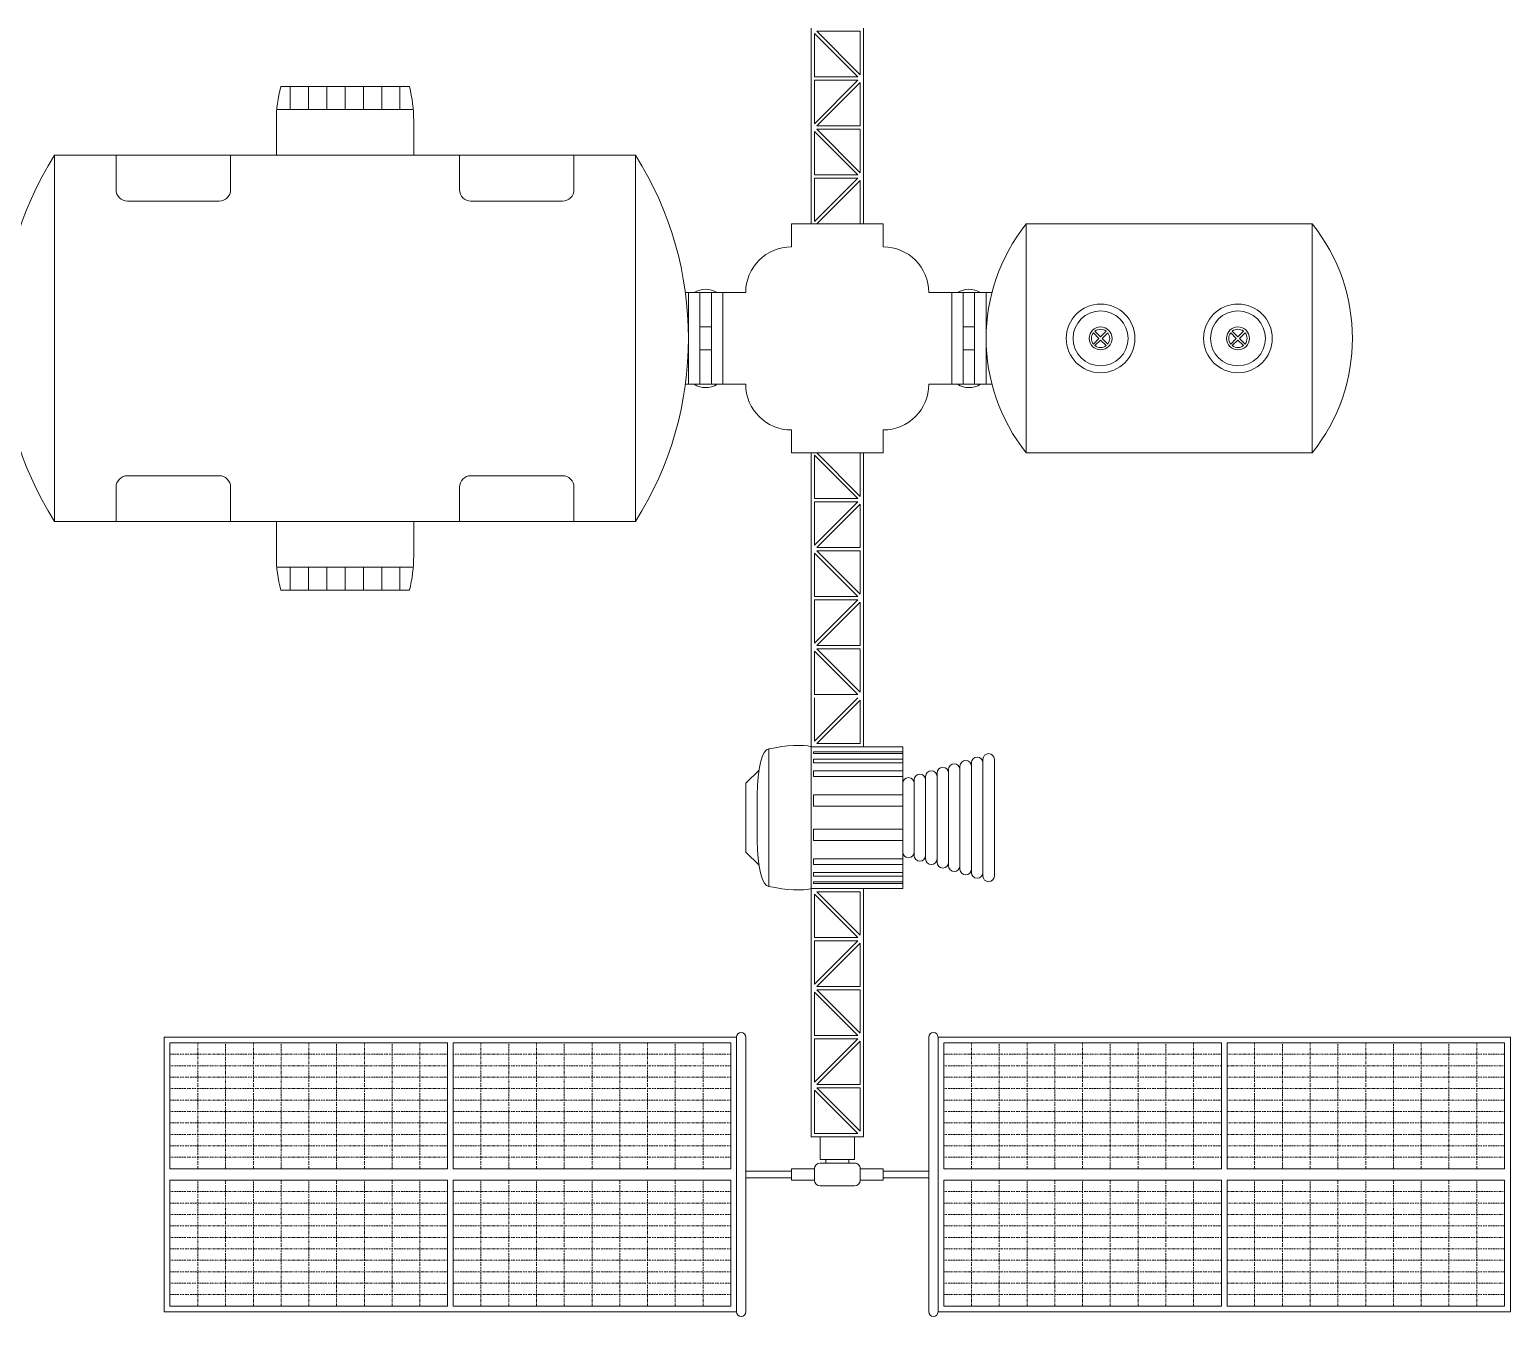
# Model space of a CAD drawing. Header units: millimetres. Extents: x -890 to 1369, y -178 to 677.
# Drawn here: x 722 to 1369, y -178 to 384 of the extents above; entities that cross this region are included whole.
import ezdxf

# ---------------------------------------------------------------- set-up
doc = ezdxf.new("R2010")
doc.units = ezdxf.units.MM
doc.linetypes.add('DASHDOT', pattern=[1, 0.5, -0.25, 0, -0.25])

msp = doc.modelspace()

# ---------------------------------------------------------------- linework, layer by layer
at = {"lineweight": 5}
for p, q in [((1063.604390011604, 385.1852845518108), (1063.604390011604, 383.7852845518108)), ((1063.604390011604, 383.7852845518108), (1063.604390011604, 363.7852845518108)), ((1065.004390011604, 382.7852845518109), (1065.004390011604, 363.7852845518108)), ((1065.004390011604, 382.7852845518108), (1084.004390011604, 363.7852845518108)), ((1066.004390011604, 383.7852845518108), (1085.004390011604, 364.7852845518108)), ((1066.004390011604, 383.7852845518108), (1085.004390011604, 383.7852845518108)), ((1085.004390011604, 364.7852845518109), (1085.004390011604, 383.7852845518108)), ((1086.404390011604, 383.7852845518108), (1086.404390011604, 385.1852845518108)), ((1086.404390011604, 363.7852845518108), (1086.404390011604, 383.7852845518108)), ((1063.604390011604, 362.3852845518109), (1063.604390011604, 363.7852845518108)), ((1063.604390011604, 362.3852845518109), (1063.604390011604, 363.7852845518108)), ((1063.604390011604, 342.3852845518108), (1063.604390011604, 362.3852845518109)), ((1065.004390011604, 363.7852845518108), (1084.004390011604, 363.7852845518108)), ((1065.004390011604, 343.3852845518107), (1065.004390011604, 362.3852845518108)), ((1065.004390011604, 362.3852845518108), (1084.004390011604, 362.3852845518108)), ((1065.004390011604, 343.3852845518108), (1084.004390011604, 362.3852845518108)), ((1086.404390011604, 363.7852845518108), (1086.404390011604, 342.3852845518108)), ((1086.404390011604, 363.7852845518108), (1086.404390011604, 342.3852845518109)), ((836.0043900116043, 359.5852845518109), (836.0043900116043, 349.5852845518109)), ((844.0043900116043, 349.5852845518109), (844.0043900116043, 359.5852845518109)), ((852.0043900116043, 359.5852845518109), (852.0043900116043, 349.5852845518109)), ((860.0043900116043, 359.5852845518109), (860.0043900116043, 349.5852845518109)), ((868.0043900116043, 359.5852845518109), (868.0043900116043, 349.5852845518109)), ((876.0043900116043, 349.5852845518109), (876.0043900116043, 359.5852845518108)), ((884.0043900116043, 359.5852845518108), (884.0043900116043, 349.5852845518109)), ((1066.004390011604, 342.3852845518108), (1085.004390011604, 361.3852845518108)), ((1085.004390011604, 361.3852845518107), (1085.004390011604, 342.3852845518108)), ((1063.604390011604, 342.3852845518108), (1063.604390011604, 340.9852845518108)), ((1063.604390011604, 340.9852845518108), (1063.604390011604, 320.9852845518108)), ((1065.004390011604, 339.9852845518109), (1065.004390011604, 320.9852845518108)), ((1065.004390011604, 339.9852845518108), (1084.004390011604, 320.9852845518108)), ((1085.004390011604, 342.3852845518108), (1066.004390011604, 342.3852845518108)), ((1066.004390011604, 340.9852845518108), (1085.004390011604, 321.9852845518108)), ((1066.004390011604, 340.9852845518108), (1085.004390011604, 340.9852845518108)), ((1085.004390011604, 321.9852845518109), (1085.004390011604, 340.9852845518108)), ((1086.404390011604, 340.9852845518108), (1086.404390011604, 342.3852845518108)), ((1086.404390011604, 320.9852845518108), (1086.404390011604, 340.9852845518108)), ((1063.604390011604, 319.5852845518108), (1063.604390011604, 320.9852845518108)), ((1063.604390011604, 299.5852845518108), (1063.604390011604, 319.5852845518108)), ((1065.004390011604, 320.9852845518108), (1084.004390011604, 320.9852845518108)), ((1065.004390011604, 300.5852845518107), (1065.004390011604, 319.5852845518108)), ((1065.004390011604, 319.5852845518108), (1084.004390011604, 319.5852845518108)), ((1065.004390011604, 300.5852845518108), (1084.004390011604, 319.5852845518108)), ((1066.004390011604, 299.5852845518108), (1085.004390011604, 318.5852845518108)), ((1085.004390011604, 318.5852845518107), (1085.004390011604, 299.5852845518108)), ((1086.404390011604, 320.9852845518108), (1086.404390011604, 299.5852845518108)), ((1190.004390011604, 250.2923913329975), (1187.551700362117, 252.7450809824846)), ((1190.004390011604, 250.2923913329975), (1192.457079661091, 252.7450809824848)), ((1250.004390011604, 250.2923913329975), (1247.551700362117, 252.7450809824846)), ((1250.004390011604, 250.2923913329975), (1252.457079661091, 252.7450809824848)), ((1186.84459358093, 252.0379742012981), (1189.297283230418, 249.5852845518109)), ((1186.84459358093, 247.1325949023237), (1189.297283230418, 249.5852845518109)), ((1190.004390011604, 248.8781777706243), (1187.551700362117, 246.4254881211372)), ((1190.004390011604, 248.8781777706243), (1192.457079661091, 246.4254881211372)), ((1193.164186442278, 252.0379742012982), (1190.711496792791, 249.5852845518109)), ((1193.164186442278, 247.1325949023239), (1190.711496792791, 249.5852845518109)), ((1246.84459358093, 252.0379742012981), (1249.297283230418, 249.5852845518109)), ((1246.84459358093, 247.1325949023237), (1249.297283230418, 249.5852845518109)), ((1250.004390011604, 248.8781777706243), (1247.551700362117, 246.4254881211372)), ((1250.004390011604, 248.8781777706243), (1252.457079661091, 246.4254881211372)), ((1253.164186442278, 252.0379742012982), (1250.711496792791, 249.5852845518109)), ((1253.164186442278, 247.1325949023239), (1250.711496792791, 249.5852845518109)), ((1063.604390011604, 199.585284551811), (1063.604390011604, 179.585284551811)), ((1065.004390011604, 198.5852845518111), (1065.004390011604, 179.585284551811)), ((1065.004390011604, 198.585284551811), (1084.004390011604, 179.585284551811)), ((1066.004390011604, 199.585284551811), (1085.004390011604, 180.585284551811)), ((1085.004390011604, 180.5852845518111), (1085.004390011604, 199.585284551811)), ((1086.404390011604, 178.185284551811), (1086.404390011604, 199.585284551811)), ((1063.604390011604, 179.585284551811), (1063.604390011604, 178.185284551811)), ((1063.604390011604, 158.185284551811), (1063.604390011604, 178.185284551811)), ((1065.004390011604, 179.585284551811), (1084.004390011604, 179.585284551811)), ((1065.004390011604, 159.1852845518109), (1065.004390011604, 178.185284551811)), ((1065.004390011604, 159.185284551811), (1084.004390011604, 178.185284551811)), ((1065.004390011604, 178.185284551811), (1084.004390011604, 178.185284551811)), ((1066.004390011604, 158.185284551811), (1085.004390011604, 177.185284551811)), ((1085.004390011604, 177.1852845518109), (1085.004390011604, 158.185284551811)), ((1086.404390011604, 178.185284551811), (1086.404390011604, 158.185284551811)), ((1063.604390011604, 156.785284551811), (1063.604390011604, 158.185284551811)), ((1063.604390011604, 156.785284551811), (1063.604390011604, 136.7852845518109)), ((1065.004390011604, 155.7852845518111), (1065.004390011604, 136.785284551811)), ((1065.004390011604, 155.785284551811), (1084.004390011604, 136.785284551811)), ((1066.004390011604, 158.185284551811), (1085.004390011604, 158.185284551811)), ((1085.004390011604, 156.785284551811), (1066.004390011604, 156.785284551811)), ((1066.004390011604, 156.785284551811), (1085.004390011604, 137.785284551811)), ((1085.004390011604, 137.7852845518111), (1085.004390011604, 156.785284551811)), ((1086.404390011604, 158.185284551811), (1086.404390011604, 156.785284551811)), ((1086.404390011604, 135.385284551811), (1086.404390011604, 156.785284551811)), ((1086.404390011604, 135.385284551811), (1086.404390011604, 156.7852845518109)), ((836.0043900116043, 139.5852845518109), (836.0043900116043, 149.5852845518109)), ((844.0043900116043, 149.5852845518109), (844.0043900116043, 139.5852845518109)), ((852.0043900116043, 139.5852845518109), (852.0043900116043, 149.5852845518109)), ((860.0043900116043, 139.5852845518109), (860.0043900116043, 149.5852845518109)), ((868.0043900116043, 139.5852845518109), (868.0043900116043, 149.5852845518109)), ((876.0043900116043, 149.5852845518109), (876.0043900116043, 139.585284551811)), ((884.0043900116043, 139.585284551811), (884.0043900116043, 149.5852845518109)), ((1063.604390011604, 136.7852845518109), (1063.604390011604, 135.385284551811)), ((1063.604390011604, 136.7852845518109), (1063.604390011604, 135.385284551811)), ((1065.004390011604, 136.785284551811), (1084.004390011604, 136.785284551811)), ((1063.604390011604, 115.385284551811), (1063.604390011604, 135.385284551811)), ((1065.004390011604, 116.3852845518109), (1065.004390011604, 135.385284551811)), ((1065.004390011604, 116.385284551811), (1084.004390011604, 135.385284551811)), ((1065.004390011604, 135.385284551811), (1084.004390011604, 135.385284551811)), ((1066.004390011604, 115.385284551811), (1085.004390011604, 134.385284551811)), ((1085.004390011604, 134.3852845518109), (1085.004390011604, 115.385284551811)), ((1086.404390011604, 135.385284551811), (1086.404390011604, 115.385284551811)), ((1063.604390011604, 113.985284551811), (1063.604390011604, 115.385284551811)), ((1063.604390011604, 113.985284551811), (1063.604390011604, 93.98528455181093)), ((1065.004390011604, 112.9852845518111), (1065.004390011604, 93.98528455181099)), ((1065.004390011604, 112.985284551811), (1084.004390011604, 93.98528455181099)), ((1066.004390011604, 115.385284551811), (1085.004390011604, 115.385284551811)), ((1085.004390011604, 113.985284551811), (1066.004390011604, 113.985284551811)), ((1066.004390011604, 113.985284551811), (1085.004390011604, 94.98528455181099)), ((1085.004390011604, 94.9852845518111), (1085.004390011604, 113.985284551811)), ((1086.404390011604, 115.385284551811), (1086.404390011604, 113.985284551811)), ((1086.404390011604, 92.58528455181101), (1086.404390011604, 113.985284551811)), ((1086.404390011604, 92.58528455181096), (1086.404390011604, 113.9852845518109)), ((1063.604390011604, 72.58528455181096), (1063.604390011604, 93.98528455181093)), ((1065.004390011604, 93.98528455181099), (1084.004390011604, 93.98528455181099)), ((1065.004390011604, 73.58528455181084), (1065.004390011604, 92.58528455181096)), ((1065.004390011604, 73.58528455181096), (1084.004390011604, 92.58528455181096)), ((1066.004390011604, 72.58528455181096), (1085.004390011604, 91.58528455181096)), ((1085.004390011604, 91.58528455181084), (1085.004390011604, 72.58528455181096)), ((1086.404390011604, 92.58528455181096), (1086.404390011604, 72.58528455181096)), ((1063.604390011604, 72.58528455181096), (1063.604390011604, 71.18528455181098)), ((1066.004390011604, 72.58528455181096), (1085.004390011604, 72.58528455181096)), ((1086.404390011604, 71.18528455181104), (1086.404390011604, 72.58528455181096)), ((1063.604390011604, 7.834969440965381), (1063.604390011604, 9.234969440965358)), ((1063.604390011604, 7.834969440965381), (1063.604390011604, -13.5650305590346)), ((1065.004390011604, 6.834969440965494), (1065.004390011604, -12.16503055903462)), ((1065.004390011604, 6.834969440965381), (1084.004390011604, -12.16503055903462)), ((1066.004390011604, 7.834969440965381), (1085.004390011604, -11.16503055903462)), ((1066.004390011604, 7.834969440965381), (1085.004390011604, 7.834969440965381)), ((1085.004390011604, -11.16503055903451), (1085.004390011604, 7.834969440965381)), ((1086.404390011604, 9.234969440965301), (1086.404390011604, 7.834969440965381)), ((1086.404390011604, -12.16503055903462), (1086.404390011604, 7.834969440965381)), ((1065.004390011604, -12.16503055903462), (1084.004390011604, -12.16503055903462)), ((1086.404390011604, -12.16503055903468), (1086.404390011604, -33.56503055903471)), ((1086.404390011604, -12.16503055903462), (1086.404390011604, -33.5650305590346)), ((1063.604390011604, -33.56503055903471), (1063.604390011604, -13.5650305590346)), ((1065.004390011604, -32.56503055903471), (1065.004390011604, -13.56503055903471)), ((1065.004390011604, -13.56503055903471), (1084.004390011604, -13.56503055903471)), ((1065.004390011604, -32.56503055903471), (1084.004390011604, -13.56503055903471)), ((1066.004390011604, -33.56503055903471), (1085.004390011604, -14.56503055903471)), ((1085.004390011604, -14.56503055903471), (1085.004390011604, -33.56503055903471)), ((1063.604390011604, -33.56503055903471), (1063.604390011604, -34.96503055903457)), ((1063.604390011604, -34.96503055903457), (1063.604390011604, -54.96503055903457)), ((1065.004390011604, -35.96503055903457), (1065.004390011604, -54.96503055903457)), ((1065.004390011604, -35.96503055903457), (1084.004390011604, -54.96503055903457)), ((1085.004390011604, -33.56503055903471), (1066.004390011604, -33.56503055903471)), ((1066.004390011604, -34.96503055903457), (1085.004390011604, -53.96503055903457)), ((1066.004390011604, -34.96503055903457), (1085.004390011604, -34.96503055903457)), ((1085.004390011604, -53.96503055903457), (1085.004390011604, -34.96503055903457)), ((1086.404390011604, -34.96503055903457), (1086.404390011604, -33.56503055903471)), ((1086.404390011604, -54.96503055903457), (1086.404390011604, -34.96503055903457)), ((1063.604390011604, -56.36503055903466), (1063.604390011604, -54.96503055903457)), ((1063.604390011604, -56.36503055903466), (1063.604390011604, -54.96503055903457)), ((1063.604390011604, -76.36503055903466), (1063.604390011604, -56.36503055903466)), ((1065.004390011604, -54.96503055903457), (1084.004390011604, -54.96503055903457)), ((1065.004390011604, -75.36503055903478), (1065.004390011604, -56.36503055903466)), ((1065.004390011604, -56.36503055903466), (1084.004390011604, -56.36503055903466)), ((1065.004390011604, -75.36503055903466), (1084.004390011604, -56.36503055903466)), ((1066.004390011604, -76.36503055903466), (1085.004390011604, -57.36503055903466)), ((1085.004390011604, -57.36503055903478), (1085.004390011604, -76.36503055903466)), ((1086.404390011604, -54.96503055903469), (1086.404390011604, -76.36503055903466)), ((1086.404390011604, -54.96503055903457), (1086.404390011604, -76.36503055903466)), ((1063.604390011604, -76.36503055903466), (1063.604390011604, -77.76503055903464)), ((1085.004390011604, -76.36503055903466), (1066.004390011604, -76.36503055903466)), ((1086.404390011604, -77.76503055903464), (1086.404390011604, -76.36503055903466)), ((1063.604390011604, -77.76503055903464), (1063.604390011604, -97.76503055903464)), ((1065.004390011604, -78.76503055903453), (1065.004390011604, -97.76503055903464)), ((1065.004390011604, -78.76503055903464), (1084.004390011604, -97.76503055903464)), ((1066.004390011604, -77.76503055903464), (1085.004390011604, -96.76503055903464)), ((1066.004390011604, -77.76503055903464), (1085.004390011604, -77.76503055903464)), ((1085.004390011604, -96.76503055903453), (1085.004390011604, -77.76503055903464)), ((1086.404390011604, -97.76503055903464), (1086.404390011604, -77.76503055903464)), ((1063.604390011604, -97.76503055903464), (1063.604390011604, -99.16503055903462)), ((1063.604390011604, -99.16503055903462), (1086.404390011604, -99.16503055903462)), ((1065.004390011604, -97.76503055903464), (1084.004390011604, -97.76503055903464)), ((1086.404390011604, -99.16503055903462), (1086.404390011604, -97.76503055903464))]:
    msp.add_line(p, q, dxfattribs=at)
at = {"lineweight": 13}
for p, q in [((831.909639818493, 359.5852845518109), (888.0991402047156, 359.5852845518108)), ((889.7956937271113, 349.5852845518109), (830.2130862960973, 349.5852845518109)), ((830.0043900116043, 329.5852845518109), (830.0043900116043, 344.5852845518109)), ((890.0043900116043, 344.5852845518109), (890.0043900116043, 329.5852845518109)), ((733.1186146071091, 329.5852845518109), (986.8901654160995, 329.5852845518109)), ((733.1186146071091, 329.5852845518109), (733.1186146071091, 169.5852845518109)), ((830.0043900116043, 329.5852845518109), (810.0043900116043, 329.5852845518109)), ((986.8901654160995, 329.5852845518109), (986.8901654160995, 169.5852845518109)), ((1055.004390011604, 289.5852845518109), (1055.004390011604, 299.5852845518109)), ((1055.004390011604, 299.5852845518109), (1095.004390011604, 299.5852845518109)), ((1095.004390011604, 299.5852845518109), (1095.004390011604, 289.5852845518109)), ((1157.55441002762, 299.5852845518109), (1282.454369995588, 299.5852845518109)), ((1157.55441002762, 299.5852845518109), (1157.55441002762, 199.5852845518109)), ((1282.454369995588, 299.585284551811), (1282.454369995588, 199.5852845518109)), ((1015.004390011604, 269.5852845518109), (1008.665077484789, 269.5852845518109)), ((1025.004390011604, 269.5852845518109), (1020.004390011604, 269.5852845518109)), ((1020.004390011604, 269.5852845518109), (1020.004390011604, 229.5852845518109)), ((1025.004390011604, 229.5852845518109), (1025.004390011604, 269.5852845518109)), ((1025.004390011604, 269.5852845518109), (1035.004390011604, 269.5852845518109)), ((1125.004390011604, 269.5852845518109), (1115.004390011604, 269.5852845518109)), ((1125.004390011604, 229.5852845518109), (1125.004390011604, 269.5852845518109)), ((1125.004390011604, 269.5852845518109), (1130.004390011604, 269.5852845518109)), ((1130.004390011604, 269.5852845518109), (1130.004390011604, 229.5852845518109)), ((1135.004390011604, 269.5852845518109), (1140.004390011604, 269.5852845518109)), ((1140.004390011604, 269.5852845518109), (1142.544723087456, 269.5852845518109)), ((1015.004390011604, 254.5852845518109), (1015.004390011604, 244.5852845518109)), ((1135.004390011604, 254.5852845518109), (1135.004390011604, 244.5852845518109)), ((1015.004390011604, 229.5852845518109), (1008.665077484789, 229.5852845518109)), ((1020.004390011604, 229.5852845518109), (1025.004390011604, 229.5852845518109)), ((1025.004390011604, 229.5852845518109), (1035.004390011604, 229.5852845518109)), ((1125.004390011604, 229.5852845518109), (1115.004390011604, 229.5852845518109)), ((1130.004390011604, 229.5852845518109), (1125.004390011604, 229.5852845518109)), ((1135.004390011604, 229.5852845518109), (1140.004390011604, 229.5852845518108)), ((1140.004390011604, 229.5852845518109), (1142.544723087456, 229.5852845518109)), ((1055.004390011604, 199.5852845518109), (1055.004390011604, 209.5852845518109)), ((1095.004390011604, 209.5852845518109), (1095.004390011604, 199.5852845518109)), ((1055.004390011604, 199.5852845518109), (1095.004390011604, 199.5852845518109)), ((1282.454369995588, 199.5852845518109), (1157.55441002762, 199.5852845518109)), ((733.1186146071091, 169.5852845518109), (986.8901654160995, 169.5852845518109)), ((830.0043900116043, 169.5852845518109), (830.0043900116043, 154.5852845518109)), ((890.0043900116043, 154.5852845518109), (890.0043900116043, 169.5852845518109)), ((889.7956937271113, 149.5852845518109), (830.2130862960973, 149.5852845518109)), ((831.909639818493, 139.5852845518109), (888.0991402047156, 139.585284551811)), ((1063.604390011604, 71.18528455181098), (1086.404390011604, 71.18528455181104)), ((1063.604390011604, 9.234969440965472), (1063.604390011604, 71.18528455181098)), ((1045.055830290103, 10.2101269963884), (1045.055830290103, 70.21012699638806)), ((1138.604390011604, 65.71012699638823), (1138.604390011604, 64.21012699638823)), ((1143.604390011604, 14.71012699638823), (1143.604390011604, 65.71012699638823)), ((1035.055830290103, 55.21012699638817), (1040.829123123241, 60.89465526906343)), ((1113.604390011604, 56.71012699638823), (1113.604390011604, 58.21012699638823)), ((1118.604390011604, 58.21012699638823), (1118.604390011604, 59.71012699638823)), ((1118.604390011604, 22.21012699638823), (1118.604390011604, 58.21012699638823)), ((1123.604390011604, 61.21012699638823), (1123.604390011604, 59.71012699638823)), ((1123.604390011604, 20.71012699638823), (1123.604390011604, 59.71012699638823)), ((1128.604390011604, 61.21012699638823), (1128.604390011604, 62.71012699638823)), ((1128.604390011604, 19.21012699638823), (1128.604390011604, 61.21012699638823)), ((1133.604390011604, 62.71012699638823), (1133.604390011604, 64.21012699638823)), ((1133.604390011604, 17.71012699638823), (1133.604390011604, 62.71012699638823)), ((1138.604390011604, 16.21012699638823), (1138.604390011604, 64.21012699638823)), ((1035.055830290103, 40.21012699638817), (1035.055830290103, 55.21012699638817)), ((1108.604390011604, 55.21012699638823), (1108.604390011604, 56.71012699638823)), ((1108.604390011604, 25.21012699638823), (1108.604390011604, 55.21012699638823)), ((1113.604390011604, 23.71012699638823), (1113.604390011604, 56.71012699638823)), ((1040.055830290103, 50.21012699638817), (1040.055830290103, 40.21012699638817)), ((1035.055830290103, 40.21012699638817), (1035.055830290103, 25.21012699638817)), ((1040.055830290103, 30.21012699638828), (1040.055830290103, 40.21012699638817)), ((1035.055830290103, 25.21012699638817), (1040.829123123241, 19.52559872371302)), ((1108.604390011604, 25.21012699638823), (1108.604390011604, 23.71012699638823)), ((1113.604390011604, 23.71012699638823), (1113.604390011604, 22.21012699638823)), ((1118.604390011604, 22.21012699638823), (1118.604390011604, 20.71012699638823)), ((1123.604390011604, 19.21012699638823), (1123.604390011604, 20.71012699638823)), ((1128.604390011604, 19.21012699638823), (1128.604390011604, 17.71012699638823)), ((1133.604390011604, 17.71012699638823), (1133.604390011604, 16.21012699638823)), ((1138.604390011604, 14.71012699638823), (1138.604390011604, 16.21012699638823)), ((1031.004390011604, -55.66503055903462), (1031.004390011604, -175.6650305590346)), ((1035.004390011604, -114.1650305590346), (1035.004390011604, -55.66503055903462)), ((1115.004390011604, -114.1650305590346), (1115.004390011604, -55.66503055903462)), ((1119.004390011604, -55.66503055903462), (1119.004390011604, -175.6650305590346)), ((1067.504390011604, -109.1650305590346), (1067.504390011604, -99.16503055903462)), ((1082.504390011604, -99.16503055903462), (1082.504390011604, -109.1650305590346)), ((1082.504390011604, -109.1650305590346), (1067.504390011604, -109.1650305590346)), ((1070.004390011604, -110.6650305590346), (1070.004390011604, -109.1650305590346)), ((1080.004390011604, -109.1650305590346), (1080.004390011604, -110.6650305590346)), ((1035.004390011604, -117.1650305590346), (1035.004390011604, -114.1650305590346)), ((1035.004390011604, -114.1650305590346), (1055.004390011604, -114.1650305590346)), ((1055.004390011604, -118.1650305590346), (1055.004390011604, -113.1650305590347)), ((1055.004390011604, -113.1650305590347), (1065.004390011604, -113.1650305590347)), ((1065.004390011604, -113.1650305590346), (1065.004390011604, -118.1650305590346)), ((1070.004390011604, -110.6650305590346), (1067.504390011604, -110.6650305590346)), ((1080.004390011604, -110.6650305590346), (1070.004390011604, -110.6650305590346)), ((1080.004390011604, -110.6650305590346), (1082.504390011604, -110.6650305590346)), ((1085.004390011604, -113.1650305590346), (1085.004390011604, -118.1650305590346)), ((1095.004390011604, -113.1650305590347), (1085.004390011604, -113.1650305590347)), ((1095.004390011604, -118.1650305590346), (1095.004390011604, -113.1650305590347)), ((1115.004390011604, -114.1650305590346), (1095.004390011604, -114.1650305590346)), ((1115.004390011604, -117.1650305590346), (1115.004390011604, -114.1650305590346)), ((1055.004390011604, -117.1650305590346), (1035.004390011604, -117.1650305590346)), ((1035.004390011604, -175.6650305590346), (1035.004390011604, -117.1650305590346)), ((1055.004390011604, -118.1650305590346), (1055.004390011604, -117.1650305590346)), ((1065.004390011604, -118.1650305590346), (1055.004390011604, -118.1650305590346)), ((1067.504390011604, -120.6650305590346), (1075.004390011604, -120.6650305590345)), ((1082.504390011604, -120.6650305590346), (1075.004390011604, -120.6650305590345)), ((1085.004390011604, -118.1650305590346), (1095.004390011604, -118.1650305590346)), ((1095.004390011604, -118.1650305590346), (1095.004390011604, -117.1650305590346)), ((1095.004390011604, -117.1650305590346), (1115.004390011604, -117.1650305590346)), ((1115.004390011604, -175.6650305590346), (1115.004390011604, -117.1650305590346))]:
    msp.add_line(p, q, dxfattribs=at)
at = {"lineweight": 9}
for p, q in [((760.0043900116043, 314.5852845518109), (760.0043900116043, 329.5852845518109)), ((810.0043900116043, 329.5852845518109), (810.0043900116043, 314.5852845518109)), ((910.0043900116043, 329.5852845518109), (910.0043900116043, 314.5852845518109)), ((960.0043900116043, 314.5852845518109), (960.0043900116043, 329.5852845518109)), ((805.0043900116043, 309.5852845518109), (765.0043900116043, 309.5852845518109)), ((915.0043900116043, 309.5852845518109), (955.0043900116043, 309.5852845518109)), ((805.0043900116043, 189.5852845518109), (765.0043900116043, 189.5852845518109)), ((915.0043900116043, 189.5852845518109), (955.0043900116043, 189.5852845518109)), ((760.0043900116043, 184.5852845518109), (760.0043900116043, 169.5852845518109)), ((810.0043900116043, 169.5852845518109), (810.0043900116043, 184.5852845518109)), ((910.0043900116043, 169.5852845518109), (910.0043900116043, 184.5852845518109)), ((960.0043900116043, 184.5852845518109), (960.0043900116043, 169.5852845518109))]:
    msp.add_line(p, q, dxfattribs=at)
at = {"linetype": 'DASHDOT', "lineweight": 5}
for p, q in [((795.7093162201518, -58.16503055903462), (795.7093162201518, -113.1650305590346)), ((807.8343162201518, -113.1650305590346), (807.8343162201518, -58.16503055903462)), ((819.9593162201518, -58.16503055903462), (819.9593162201518, -113.1650305590346)), ((832.0843162201518, -113.1650305590346), (832.0843162201518, -58.16503055903462)), ((844.2093162201518, -58.16503055903462), (844.2093162201518, -113.1650305590346)), ((856.3343162201518, -113.1650305590346), (856.3343162201518, -58.16503055903462)), ((868.4593162201518, -58.16503055903462), (868.4593162201518, -113.1650305590346)), ((880.5843162201518, -113.1650305590346), (880.5843162201518, -58.16503055903462)), ((892.7093162201518, -58.16503055903462), (892.7093162201518, -113.1650305590346)), ((919.3793900116043, -58.16503055903462), (919.3793900116043, -113.1650305590346)), ((931.5043900116043, -113.1650305590346), (931.5043900116043, -58.16503055903462)), ((943.6293900116043, -58.16503055903462), (943.6293900116043, -113.1650305590346)), ((955.7543900116043, -113.1650305590346), (955.7543900116043, -58.16503055903462)), ((967.8793900116043, -58.16503055903462), (967.8793900116043, -113.1650305590346)), ((980.0043900116043, -113.1650305590346), (980.0043900116043, -58.16503055903462)), ((992.1293900116043, -58.16503055903462), (992.1293900116043, -113.1650305590346)), ((1004.254390011604, -113.1650305590346), (1004.254390011604, -58.16503055903462)), ((1016.379390011604, -58.16503055903462), (1016.379390011604, -113.1650305590346)), ((1133.629390011604, -58.16503055903462), (1133.629390011604, -113.1650305590346)), ((1145.754390011604, -113.1650305590346), (1145.754390011604, -58.16503055903462)), ((1157.879390011604, -58.16503055903462), (1157.879390011604, -113.1650305590346)), ((1170.004390011604, -113.1650305590346), (1170.004390011604, -58.16503055903462)), ((1182.129390011604, -58.16503055903462), (1182.129390011604, -113.1650305590346)), ((1194.254390011604, -113.1650305590346), (1194.254390011604, -58.16503055903462)), ((1206.379390011604, -58.16503055903462), (1206.379390011604, -113.1650305590346)), ((1218.504390011604, -113.1650305590346), (1218.504390011604, -58.16503055903462)), ((1230.629390011604, -58.16503055903462), (1230.629390011604, -113.1650305590346)), ((1257.299463803057, -58.16503055903462), (1257.299463803057, -113.1650305590346)), ((1269.424463803057, -113.1650305590346), (1269.424463803057, -58.16503055903462)), ((1281.549463803057, -58.16503055903462), (1281.549463803057, -113.1650305590346)), ((1293.674463803057, -113.1650305590346), (1293.674463803057, -58.16503055903462)), ((1305.799463803057, -58.16503055903462), (1305.799463803057, -113.1650305590346)), ((1317.924463803057, -113.1650305590346), (1317.924463803057, -58.16503055903462)), ((1330.049463803057, -58.16503055903462), (1330.049463803057, -113.1650305590346)), ((1342.174463803057, -113.1650305590346), (1342.174463803057, -58.16503055903462)), ((1354.299463803057, -58.16503055903462), (1354.299463803057, -113.1650305590346)), ((783.5843162201518, -63.16503055903462), (904.8343162201518, -63.16503055903462)), ((1028.504390011604, -63.16503055903462), (907.2543900116043, -63.16503055903462)), ((1121.504390011604, -63.16503055903462), (1242.754390011604, -63.16503055903462)), ((1366.424463803057, -63.16503055903462), (1245.174463803057, -63.16503055903462)), ((904.8343162201518, -68.16503055903462), (783.5843162201518, -68.16503055903462)), ((907.2543900116043, -68.16503055903462), (1028.504390011604, -68.16503055903462)), ((1242.754390011604, -68.16503055903462), (1121.504390011604, -68.16503055903462)), ((1245.174463803057, -68.16503055903462), (1366.424463803057, -68.16503055903462)), ((783.5843162201518, -73.16503055903462), (904.8343162201518, -73.16503055903462)), ((1028.504390011604, -73.16503055903462), (907.2543900116043, -73.16503055903462)), ((1121.504390011604, -73.16503055903462), (1242.754390011604, -73.16503055903462)), ((1366.424463803057, -73.16503055903462), (1245.174463803057, -73.16503055903462)), ((904.8343162201518, -78.16503055903462), (783.5843162201518, -78.16503055903462)), ((783.5843162201518, -83.16503055903462), (904.8343162201518, -83.16503055903462)), ((907.2543900116043, -78.16503055903462), (1028.504390011604, -78.16503055903462)), ((1028.504390011604, -83.16503055903462), (907.2543900116043, -83.16503055903462)), ((1242.754390011604, -78.16503055903462), (1121.504390011604, -78.16503055903462)), ((1121.504390011604, -83.16503055903462), (1242.754390011604, -83.16503055903462)), ((1245.174463803057, -78.16503055903462), (1366.424463803057, -78.16503055903462)), ((1366.424463803057, -83.16503055903462), (1245.174463803057, -83.16503055903462)), ((904.8343162201518, -88.16503055903462), (783.5843162201518, -88.16503055903462)), ((907.2543900116043, -88.16503055903462), (1028.504390011604, -88.16503055903462)), ((1242.754390011604, -88.16503055903462), (1121.504390011604, -88.16503055903462)), ((1245.174463803057, -88.16503055903462), (1366.424463803057, -88.16503055903462)), ((783.5843162201518, -93.16503055903462), (904.8343162201518, -93.16503055903462)), ((1028.504390011604, -93.16503055903462), (907.2543900116043, -93.16503055903462)), ((1121.504390011604, -93.16503055903462), (1242.754390011604, -93.16503055903462)), ((1366.424463803057, -93.16503055903462), (1245.174463803057, -93.16503055903462)), ((904.8343162201518, -98.16503055903462), (783.5843162201518, -98.16503055903462)), ((783.5843162201518, -103.1650305590346), (904.8343162201518, -103.1650305590346)), ((907.2543900116043, -98.16503055903462), (1028.504390011604, -98.16503055903462)), ((1028.504390011604, -103.1650305590346), (907.2543900116043, -103.1650305590346)), ((1242.754390011604, -98.16503055903462), (1121.504390011604, -98.16503055903462)), ((1121.504390011604, -103.1650305590346), (1242.754390011604, -103.1650305590346)), ((1245.174463803057, -98.16503055903462), (1366.424463803057, -98.16503055903462)), ((1366.424463803057, -103.1650305590346), (1245.174463803057, -103.1650305590346)), ((904.8343162201518, -108.1650305590346), (783.5843162201518, -108.1650305590346)), ((907.2543900116043, -108.1650305590346), (1028.504390011604, -108.1650305590346)), ((1242.754390011604, -108.1650305590346), (1121.504390011604, -108.1650305590346)), ((1245.174463803057, -108.1650305590346), (1366.424463803057, -108.1650305590346)), ((795.7093162201518, -173.1650305590346), (795.7093162201518, -118.1650305590346)), ((807.8343162201518, -118.1650305590346), (807.8343162201518, -173.1650305590346)), ((819.9593162201518, -173.1650305590346), (819.9593162201518, -118.1650305590346)), ((832.0843162201518, -118.1650305590346), (832.0843162201518, -173.1650305590346)), ((844.2093162201518, -173.1650305590346), (844.2093162201518, -118.1650305590346)), ((856.3343162201518, -118.1650305590346), (856.3343162201518, -173.1650305590346)), ((868.4593162201518, -173.1650305590346), (868.4593162201518, -118.1650305590346)), ((880.5843162201518, -118.1650305590346), (880.5843162201518, -173.1650305590346)), ((892.7093162201518, -173.1650305590346), (892.7093162201518, -118.1650305590346)), ((919.3793900116043, -173.1650305590346), (919.3793900116043, -118.1650305590346)), ((931.5043900116043, -118.1650305590346), (931.5043900116043, -173.1650305590346)), ((943.6293900116043, -173.1650305590346), (943.6293900116043, -118.1650305590346)), ((955.7543900116043, -118.1650305590346), (955.7543900116043, -173.1650305590346)), ((967.8793900116043, -173.1650305590346), (967.8793900116043, -118.1650305590346)), ((980.0043900116043, -118.1650305590346), (980.0043900116043, -173.1650305590346)), ((992.1293900116043, -173.1650305590346), (992.1293900116043, -118.1650305590346)), ((1004.254390011604, -118.1650305590346), (1004.254390011604, -173.1650305590346)), ((1016.379390011604, -173.1650305590346), (1016.379390011604, -118.1650305590346)), ((1133.629390011604, -173.1650305590346), (1133.629390011604, -118.1650305590346)), ((1145.754390011604, -118.1650305590346), (1145.754390011604, -173.1650305590346)), ((1157.879390011604, -173.1650305590346), (1157.879390011604, -118.1650305590346)), ((1170.004390011604, -118.1650305590346), (1170.004390011604, -173.1650305590346)), ((1182.129390011604, -173.1650305590346), (1182.129390011604, -118.1650305590346)), ((1194.254390011604, -118.1650305590346), (1194.254390011604, -173.1650305590346)), ((1206.379390011604, -173.1650305590346), (1206.379390011604, -118.1650305590346)), ((1218.504390011604, -118.1650305590346), (1218.504390011604, -173.1650305590346)), ((1230.629390011604, -173.1650305590346), (1230.629390011604, -118.1650305590346)), ((1257.299463803057, -173.1650305590346), (1257.299463803057, -118.1650305590346)), ((1269.424463803057, -118.1650305590346), (1269.424463803057, -173.1650305590346)), ((1281.549463803057, -173.1650305590346), (1281.549463803057, -118.1650305590346)), ((1293.674463803057, -118.1650305590346), (1293.674463803057, -173.1650305590346)), ((1305.799463803057, -173.1650305590346), (1305.799463803057, -118.1650305590346)), ((1317.924463803057, -118.1650305590346), (1317.924463803057, -173.1650305590346)), ((1330.049463803057, -173.1650305590346), (1330.049463803057, -118.1650305590346)), ((1342.174463803057, -118.1650305590346), (1342.174463803057, -173.1650305590346)), ((1354.299463803057, -173.1650305590346), (1354.299463803057, -118.1650305590346)), ((904.8343162201518, -123.1650305590346), (783.5843162201518, -123.1650305590346)), ((783.5843162201518, -128.1650305590346), (904.8343162201518, -128.1650305590346)), ((907.2543900116043, -123.1650305590346), (1028.504390011604, -123.1650305590346)), ((1028.504390011604, -128.1650305590346), (907.2543900116043, -128.1650305590346)), ((1242.754390011604, -123.1650305590346), (1121.504390011604, -123.1650305590346)), ((1121.504390011604, -128.1650305590346), (1242.754390011604, -128.1650305590346)), ((1245.174463803057, -123.1650305590346), (1366.424463803057, -123.1650305590346)), ((1366.424463803057, -128.1650305590346), (1245.174463803057, -128.1650305590346)), ((904.8343162201518, -133.1650305590346), (783.5843162201518, -133.1650305590346)), ((907.2543900116043, -133.1650305590346), (1028.504390011604, -133.1650305590346)), ((1242.754390011604, -133.1650305590346), (1121.504390011604, -133.1650305590346)), ((1245.174463803057, -133.1650305590346), (1366.424463803057, -133.1650305590346)), ((783.5843162201518, -138.1650305590346), (904.8343162201518, -138.1650305590346)), ((1028.504390011604, -138.1650305590346), (907.2543900116043, -138.1650305590346)), ((1121.504390011604, -138.1650305590346), (1242.754390011604, -138.1650305590346)), ((1366.424463803057, -138.1650305590346), (1245.174463803057, -138.1650305590346)), ((904.8343162201518, -143.1650305590346), (783.5843162201518, -143.1650305590346)), ((783.5843162201518, -148.1650305590346), (904.8343162201518, -148.1650305590346)), ((907.2543900116043, -143.1650305590346), (1028.504390011604, -143.1650305590346)), ((1028.504390011604, -148.1650305590346), (907.2543900116043, -148.1650305590346)), ((1242.754390011604, -143.1650305590346), (1121.504390011604, -143.1650305590346)), ((1121.504390011604, -148.1650305590346), (1242.754390011604, -148.1650305590346)), ((1245.174463803057, -143.1650305590346), (1366.424463803057, -143.1650305590346)), ((1366.424463803057, -148.1650305590346), (1245.174463803057, -148.1650305590346)), ((904.8343162201518, -153.1650305590346), (783.5843162201518, -153.1650305590346)), ((907.2543900116043, -153.1650305590346), (1028.504390011604, -153.1650305590346)), ((1242.754390011604, -153.1650305590346), (1121.504390011604, -153.1650305590346)), ((1245.174463803057, -153.1650305590346), (1366.424463803057, -153.1650305590346)), ((783.5843162201518, -158.1650305590346), (904.8343162201518, -158.1650305590346)), ((1028.504390011604, -158.1650305590346), (907.2543900116043, -158.1650305590346)), ((1121.504390011604, -158.1650305590346), (1242.754390011604, -158.1650305590346)), ((1366.424463803057, -158.1650305590346), (1245.174463803057, -158.1650305590346)), ((904.8343162201518, -163.1650305590346), (783.5843162201518, -163.1650305590346)), ((907.2543900116043, -163.1650305590346), (1028.504390011604, -163.1650305590346)), ((1242.754390011604, -163.1650305590346), (1121.504390011604, -163.1650305590346)), ((1245.174463803057, -163.1650305590346), (1366.424463803057, -163.1650305590346)), ((783.5843162201518, -168.1650305590346), (904.8343162201518, -168.1650305590346)), ((1028.504390011604, -168.1650305590346), (907.2543900116043, -168.1650305590346)), ((1121.504390011604, -168.1650305590346), (1242.754390011604, -168.1650305590346)), ((1366.424463803057, -168.1650305590346), (1245.174463803057, -168.1650305590346))]:
    msp.add_line(p, q, dxfattribs=at)
at = {"lineweight": 13}
for points in [[(1010.004390011604, 229.5852845518109), (1010.004390011604, 269.5852845518109)], [(1140.004390011604, 229.5852845518109), (1140.004390011604, 269.5852845518109)]]:
    msp.add_lwpolyline(points, dxfattribs=at)
for points in [[(1020.004390011604, 269.5852845518109), (1015.004390011604, 269.5852845518109), (1015.004390011604, 254.5852845518109), (1020.004390011604, 254.5852845518109)], [(1130.004390011604, 269.5852845518109), (1135.004390011604, 269.5852845518109), (1135.004390011604, 254.5852845518109), (1130.004390011604, 254.5852845518109)], [(1020.004390011604, 229.5852845518109), (1015.004390011604, 229.5852845518109), (1015.004390011604, 244.5852845518109), (1020.004390011604, 244.5852845518109)], [(1130.004390011604, 229.5852845518109), (1135.004390011604, 229.5852845518109), (1135.004390011604, 244.5852845518109), (1130.004390011604, 244.5852845518109)], [(1063.604390011604, 9.234969440965472), (1103.604390011604, 9.234969440965472), (1103.604390011604, 71.18528455181098), (1063.604390011604, 71.18528455181098)], [(1031.004390011604, -175.6650305590346), (781.0043900116043, -175.6650305590346), (781.0043900116043, -55.66503055903462), (1031.004390011604, -55.66503055903462)], [(1119.004390011604, -175.6650305590346), (1369.004390011604, -175.6650305590346), (1369.004390011604, -55.66503055903462), (1119.004390011604, -55.66503055903462)]]:
    msp.add_lwpolyline(points, close=True, dxfattribs=at)
at = {"lineweight": 9}
for points in [[(1064.604390011604, 68.21012699638823), (1103.604390011604, 68.21012699638823), (1103.604390011604, 69.01012699638824), (1064.604390011604, 69.01012699638824)], [(1064.604390011604, 64.21012699638823), (1103.604390011604, 64.21012699638823), (1103.604390011604, 65.71012699638823), (1064.604390011604, 65.71012699638823)], [(1064.604390011604, 58.21012699638823), (1103.604390011604, 58.21012699638823), (1103.604390011604, 60.71012699638823), (1064.604390011604, 60.71012699638823)], [(1064.604390011604, 50.21012699638823), (1103.604390011604, 50.21012699638823), (1103.604390011604, 45.21012699638823), (1064.604390011604, 45.21012699638823)], [(1064.604390011604, 30.21012699638823), (1103.604390011604, 30.21012699638823), (1103.604390011604, 35.21012699638823), (1064.604390011604, 35.21012699638823)], [(1064.604390011604, 22.21012699638823), (1103.604390011604, 22.21012699638823), (1103.604390011604, 19.71012699638823), (1064.604390011604, 19.71012699638823)], [(1064.604390011604, 16.21012699638823), (1103.604390011604, 16.21012699638823), (1103.604390011604, 14.71012699638823), (1064.604390011604, 14.71012699638823)], [(1064.604390011604, 12.21012699638823), (1103.604390011604, 12.21012699638823), (1103.604390011604, 11.41012699638821), (1064.604390011604, 11.41012699638821)], [(904.7543900116043, -113.1650305590346), (783.5043900116043, -113.1650305590346), (783.5043900116043, -58.16503055903462), (904.7543900116043, -58.16503055903462)], [(1028.504390011604, -113.1650305590346), (907.2543900116043, -113.1650305590346), (907.2543900116043, -58.16503055903462), (1028.504390011604, -58.16503055903462)], [(1121.504390011604, -113.1650305590346), (1242.754390011604, -113.1650305590346), (1242.754390011604, -58.16503055903462), (1121.504390011604, -58.16503055903462)], [(1245.254390011604, -113.1650305590346), (1366.504390011604, -113.1650305590346), (1366.504390011604, -58.16503055903462), (1245.254390011604, -58.16503055903462)], [(904.7543900116043, -118.1650305590346), (783.5043900116043, -118.1650305590346), (783.5043900116043, -173.1650305590346), (904.7543900116043, -173.1650305590346)], [(1028.504390011604, -118.1650305590346), (907.2543900116043, -118.1650305590346), (907.2543900116043, -173.1650305590346), (1028.504390011604, -173.1650305590346)], [(1121.504390011604, -118.1650305590346), (1242.754390011604, -118.1650305590346), (1242.754390011604, -173.1650305590346), (1121.504390011604, -173.1650305590346)], [(1245.254390011604, -118.1650305590346), (1366.504390011604, -118.1650305590346), (1366.504390011604, -173.1650305590346), (1245.254390011604, -173.1650305590346)]]:
    msp.add_lwpolyline(points, close=True, dxfattribs=at)
at = {"lineweight": 15}
for centre, radius in [((1190.004390011604, 249.5852845518109), 15), ((1190.004390011604, 249.5852845518109), 12), ((1250.004390011604, 249.5852845518109), 15), ((1250.004390011604, 249.5852845518109), 12)]:
    msp.add_circle(centre, radius, dxfattribs=at)
at = {"lineweight": 5}
for centre in [(1190.004390011604, 249.5852845518109), (1250.004390011604, 249.5852845518109)]:
    msp.add_circle(centre, 5, dxfattribs=at)
at = {"lineweight": 13}
for centre, radius, start, end in [((890.0043900116043, 344.5852845518109), 60, 165.5224878140701, 180), ((830.0043900116043, 344.5852845518109), 60, 0, 14.47751218592992), ((860.0043900116043, 249.5852845518109), 150, 147.7690473644979, 212.2309526355021), ((860.0043900116043, 249.5852845518109), 150, 327.7690473644979, 32.23095263550211), ((1220.004390011604, 249.5852845518109), 80, 141.3178125465105, 218.6821874534895), ((1220.004390011604, 249.5852845518109), 80, 321.3178125465105, 38.68218745348948), ((1055.004390011604, 269.5852845518109), 20, 90, 180), ((1095.004390011604, 269.5852845518109), 20, 0, 90), ((1017.504390011604, 262.0852845518109), 9.013878188659973, 56.30993247402125, 123.6900675259788), ((1132.504390011604, 262.0852845518109), 9.013878188659973, 56.30993247402127, 123.6900675259787), ((1017.504390011604, 237.0852845518109), 9.013878188659973, 236.3099324740211, 303.6900675259788), ((1055.004390011604, 229.5852845518109), 20, 180, 270), ((1095.004390011604, 229.5852845518109), 20, 270, 0), ((1132.504390011604, 237.0852845518109), 9.013878188659973, 236.3099324740211, 303.6900675259788), ((890.0043900116043, 154.5852845518109), 60, 180, 194.4775121859299), ((830.0043900116043, 154.5852845518109), 60, 345.5224878140701, 0), ((1131.104390011604, 62.71012699638823), 2.5, 0, 180), ((1136.104390011604, 64.21012699638823), 2.5, 0, 180), ((1141.104390011604, 65.71012699638823), 2.5, 0, 180), ((1111.104390011604, 56.71012699638823), 2.5, 0, 180), ((1116.104390011604, 58.21012699638823), 2.5, 0, 180), ((1121.104390011604, 59.71012699638823), 2.5, 0, 180), ((1126.104390011604, 61.21012699638823), 2.5, 0, 180), ((1106.104390011604, 55.21012699638823), 2.5, 0, 180), ((1106.104390011604, 25.21012699638823), 2.5, 180, 0), ((1111.104390011604, 23.71012699638823), 2.5, 180, 0), ((1116.104390011604, 22.21012699638823), 2.5, 180, 0), ((1121.104390011604, 20.71012699638823), 2.5, 180, 0), ((1126.104390011604, 19.21012699638823), 2.5, 180, 0), ((1131.104390011604, 17.71012699638823), 2.5, 180, 0), ((1136.104390011604, 16.21012699638823), 2.5, 180, 0), ((1141.104390011604, 14.71012699638823), 2.5, 180, 0), ((1033.004390011604, -55.66503055903462), 2, 0, 180), ((1117.004390011604, -55.66503055903462), 2, 0, 180), ((1067.504390011604, -113.1650305590346), 2.5, 90.00000000000001, 180), ((1082.504390011604, -113.1650305590346), 2.5, 0, 90.00000000000001), ((1067.504390011604, -118.1650305590346), 2.5, 180, 270), ((1082.504390011604, -118.1650305590346), 2.5, 270, 0), ((1033.004390011604, -175.6650305590346), 2, 180, 0), ((1117.004390011604, -175.6650305590346), 2, 180, 0)]:
    msp.add_arc(centre, radius, start, end, dxfattribs=at)
at = {"lineweight": 9}
for centre, start, end in [((765.0043900116043, 314.5852845518109), 180, 270), ((805.0043900116043, 314.5852845518109), 270, 0), ((915.0043900116043, 314.5852845518109), 180, 270), ((955.0043900116043, 314.5852845518109), 270, 7.016709298534877e-15), ((765.0043900116043, 184.5852845518109), 90.00000000000001, 180), ((805.0043900116043, 184.5852845518109), 0, 90.00000000000001), ((915.0043900116043, 184.5852845518109), 90.00000000000001, 180), ((955.0043900116043, 184.5852845518109), 0, 90.00000000000001)]:
    msp.add_arc(centre, 5, start, end, dxfattribs=at)
at = {"lineweight": 5}
for centre, start, end in [((1190.004390011604, 249.5852845518109), 52.18075578145934, 127.8192442185407), ((1250.004390011604, 249.5852845518109), 52.18075578145931, 127.8192442185407), ((1190.004390011604, 249.5852845518109), 142.1807557814593, 217.8192442185407), ((1190.004390011604, 249.5852845518109), 232.1807557814593, 307.8192442185406), ((1190.004390011604, 249.5852845518109), 322.1807557814593, 37.81924421854067), ((1250.004390011604, 249.5852845518109), 142.1807557814593, 217.8192442185407), ((1250.004390011604, 249.5852845518109), 232.1807557814593, 307.8192442185407), ((1250.004390011604, 249.5852845518109), 322.1807557814592, 37.81924421854075)]:
    msp.add_arc(centre, 4, start, end, dxfattribs=at)
at = {"lineweight": 13, "extrusion": (0, 0, -1)}
for centre, major_axis, end_param in [((1046.121346412036, 65.32497854481579), (-19.54059380628908, -4.262064487735583), 2.730075807522303), ((1045.055830290103, 50.21012699638817), (3.673940397442059e-15, -20), 3.141592653589793)]:
    msp.add_ellipse(centre, major_axis=major_axis, ratio=0.25, start_param=1.570796326794897, end_param=end_param, dxfattribs=at)
at = {"lineweight": 13}
for centre, major_axis, end_param in [((1045.055830290103, 30.21012699638828), (-3.673940397442059e-15, 20), 3.141592653589793), ((1046.121346412036, 15.09527544796066), (-19.54059380628908, 4.262064487735576), 2.730075807522303)]:
    msp.add_ellipse(centre, major_axis=major_axis, ratio=0.25, start_param=1.570796326794897, end_param=end_param, dxfattribs=at)

doc.saveas('drawing.dxf')
